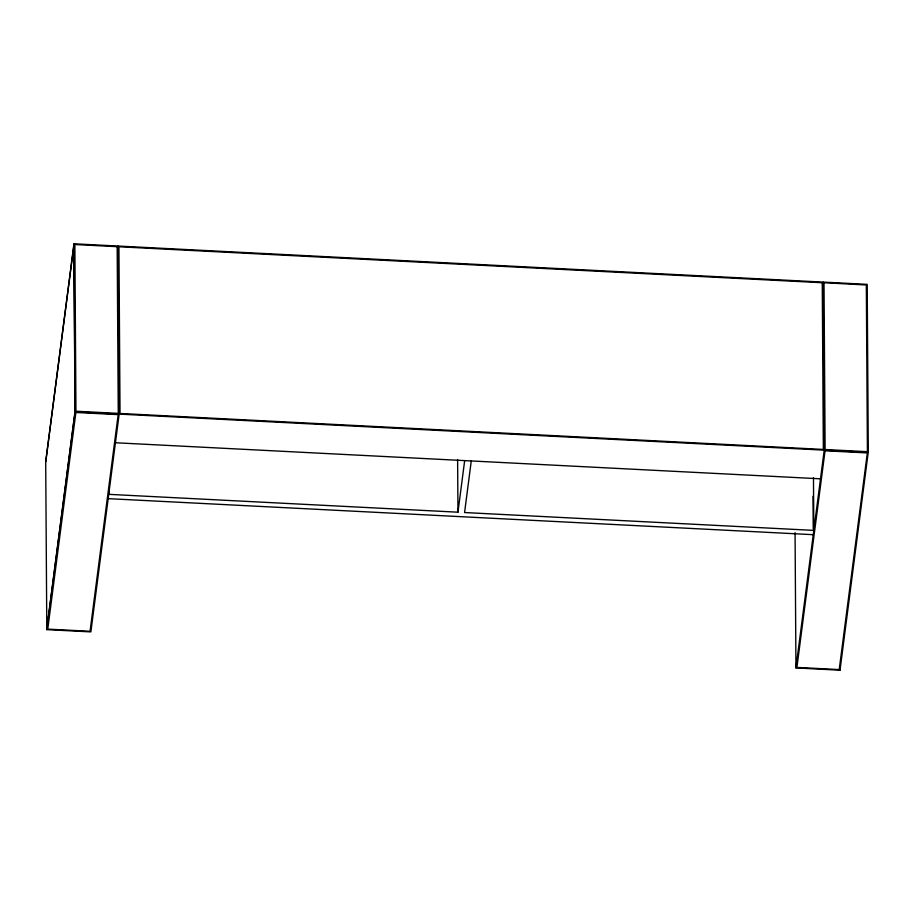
<?xml version="1.0" encoding="UTF-8"?>
<svg xmlns="http://www.w3.org/2000/svg" width="914" height="914" viewBox="0 0 914 914"><rect width="100%" height="100%" fill="white"/><g stroke="black" fill="none" stroke-linecap="round" stroke-linejoin="round"><path stroke-width="1.37" d="M46.797 629.643L75.085 411.848L868.3 452.407L867.203 284.357L73.988 243.798L45.7 461.593L46.797 629.643L90.863 631.894L119.151 414.099L118.055 246.06M45.78 461.696L73.92 245.043L75.005 411.746L46.865 628.398M108.697 490.064L108.732 494.337L457.96 512.194L464.666 460.61M471.27 460.953L464.575 512.537L813.814 530.394L813.471 477.702M868.22 452.304L840.012 670.202L795.945 667.94L824.234 450.156L823.137 282.106M823.948 282.723L866.323 284.985L867.409 451.687L825.114 449.528L824.017 282.826M115.427 442.753L820.509 478.81M108.172 498.644L813.254 534.69M840.069 666.1L840.012 670.202M813.003 496.233L813.22 528.989M795.066 532.656L795.945 667.94M457.617 459.502L457.96 512.194M73.988 243.798L75.085 411.848M75.885 412.465L47.757 629.118L90.052 631.277L118.192 414.625L75.885 412.465M825.045 450.773L796.905 667.414L839.212 669.574L867.34 452.933L825.045 450.773M117.175 246.689L74.868 244.518L75.953 411.22L118.26 413.379L117.175 246.689M822.257 282.734L118.934 246.769L120.031 413.471L823.343 449.437L822.257 282.734"/></g></svg>
